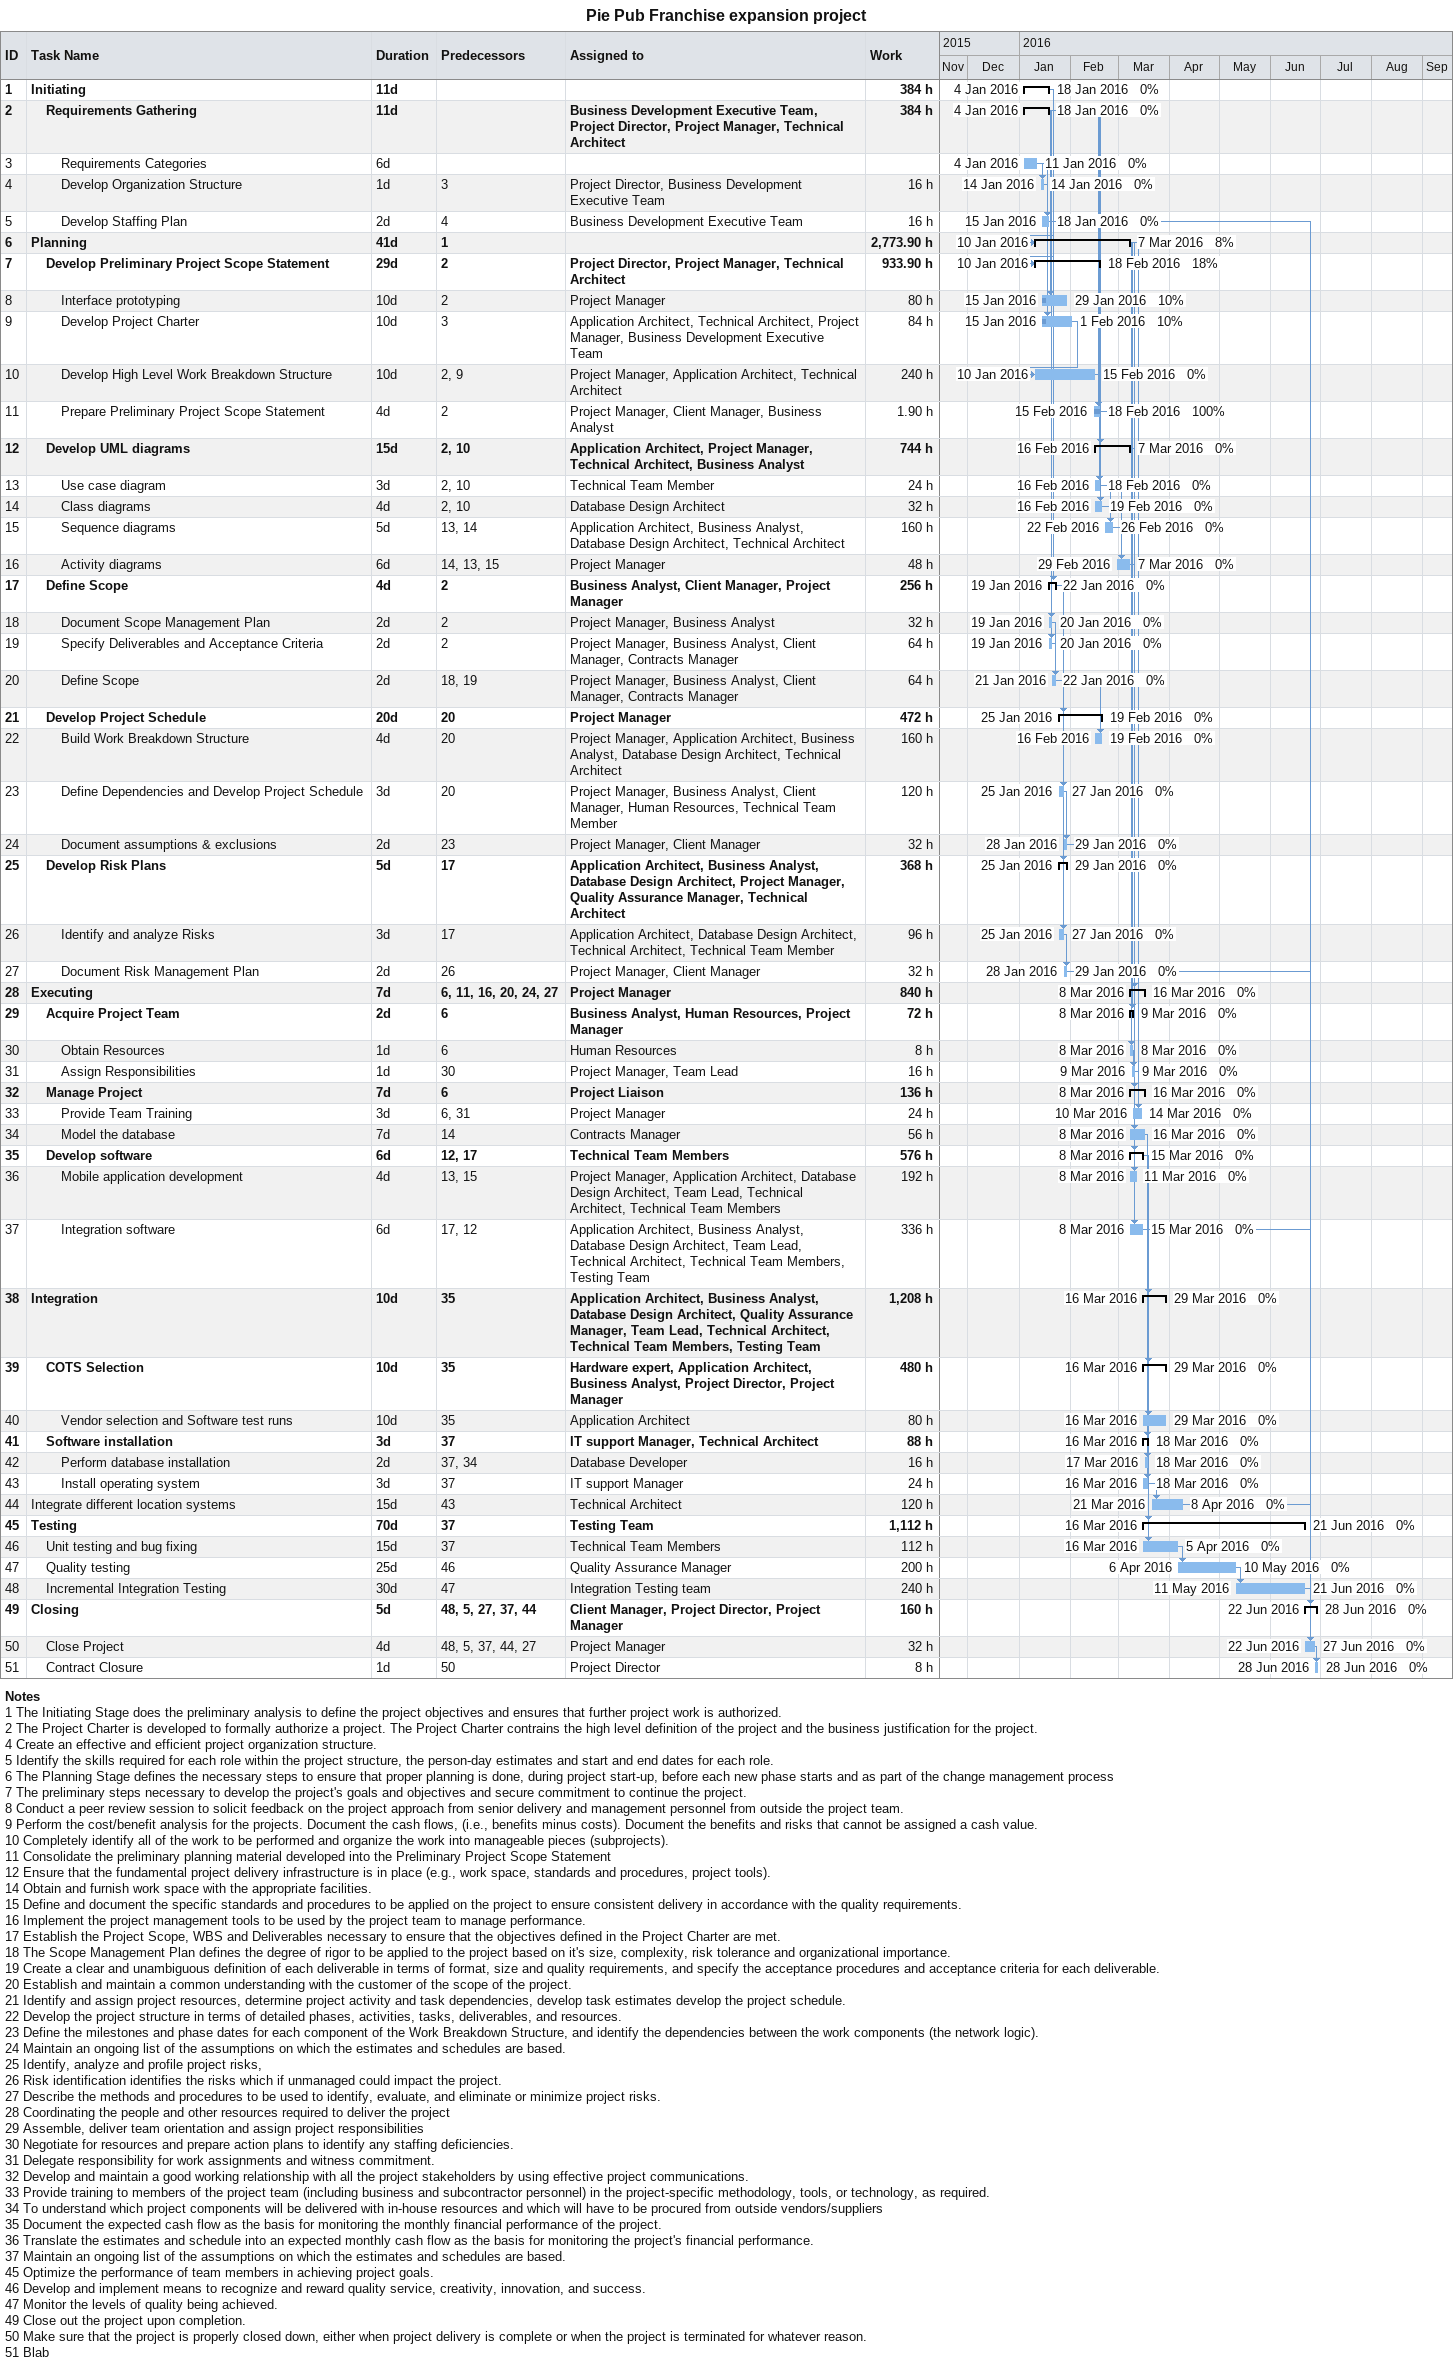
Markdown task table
Pie Pub Franchise expansion project

| ID | Level | Task | Duration | Start | Finish | Predecessors | Resources | % complete | Work (h) |
|---|---|---|---|---|---|---|---|---|---|
| 1 | 1 | **Initiating** | 11d | 2016-01-04 | 2016-01-18 |  |  | 0 | 384 |
| 2 | 2 | **Requirements Gathering** | 11d | 2016-01-04 | 2016-01-18 |  | Business Development Executive Team, Project Director, Project Manager, Technical Architect | 0 | 384 |
| 3 | 3 | Requirements Categories | 6d | 2016-01-04 | 2016-01-11 |  |  | 0 |  |
| 4 | 3 | Develop Organization Structure | 1d | 2016-01-14 | 2016-01-14 | 3 | Project Director, Business Development Executive Team | 0 | 16 |
| 5 | 3 | Develop Staffing Plan | 2d | 2016-01-15 | 2016-01-18 | 4 | Business Development Executive Team | 0 | 16 |
| 6 | 1 | **Planning** | 41d | 2016-01-10 | 2016-03-07 | 1 |  | 8 | 2773.90 |
| 7 | 2 | **Develop Preliminary Project Scope Statement** | 29d | 2016-01-10 | 2016-02-18 | 2 | Project Director, Project Manager, Technical Architect | 18 | 933.90 |
| 8 | 3 | Interface prototyping | 10d | 2016-01-15 | 2016-01-29 | 2 | Project Manager | 10 | 80 |
| 9 | 3 | Develop Project Charter | 10d | 2016-01-15 | 2016-02-01 | 3 | Application Architect, Technical Architect, Project Manager, Business Development Executive Team | 10 | 84 |
| 10 | 3 | Develop High Level Work Breakdown Structure | 10d | 2016-01-10 | 2016-02-15 | 2, 9 | Project Manager, Application Architect, Technical Architect | 0 | 240 |
| 11 | 3 | Prepare Preliminary Project Scope Statement | 4d | 2016-02-15 | 2016-02-18 | 2 | Project Manager, Client Manager, Business Analyst | 100 | 1.90 |
| 12 | 2 | **Develop UML diagrams** | 15d | 2016-02-16 | 2016-03-07 | 2, 10 | Application Architect, Project Manager, Technical Architect, Business Analyst | 0 | 744 |
| 13 | 3 | Use case diagram | 3d | 2016-02-16 | 2016-02-18 | 2, 10 | Technical Team Member | 0 | 24 |
| 14 | 3 | Class diagrams | 4d | 2016-02-16 | 2016-02-19 | 2, 10 | Database Design Architect | 0 | 32 |
| 15 | 3 | Sequence diagrams | 5d | 2016-02-22 | 2016-02-26 | 13, 14 | Application Architect, Business Analyst, Database Design Architect, Technical Architect | 0 | 160 |
| 16 | 3 | Activity diagrams | 6d | 2016-02-29 | 2016-03-07 | 14, 13, 15 | Project Manager | 0 | 48 |
| 17 | 2 | **Define Scope** | 4d | 2016-01-19 | 2016-01-22 | 2 | Business Analyst, Client Manager, Project Manager | 0 | 256 |
| 18 | 3 | Document Scope Management Plan | 2d | 2016-01-19 | 2016-01-20 | 2 | Project Manager, Business Analyst | 0 | 32 |
| 19 | 3 | Specify Deliverables and Acceptance Criteria | 2d | 2016-01-19 | 2016-01-20 | 2 | Project Manager, Business Analyst, Client Manager, Contracts Manager | 0 | 64 |
| 20 | 3 | Define Scope | 2d | 2016-01-21 | 2016-01-22 | 18, 19 | Project Manager, Business Analyst, Client Manager, Contracts Manager | 0 | 64 |
| 21 | 2 | **Develop Project Schedule** | 20d | 2016-01-25 | 2016-02-19 | 20 | Project Manager | 0 | 472 |
| 22 | 3 | Build Work Breakdown Structure | 4d | 2016-02-16 | 2016-02-19 | 20 | Project Manager, Application Architect, Business Analyst, Database Design Architect, Technical Architect | 0 | 160 |
| 23 | 3 | Define Dependencies and Develop Project Schedule | 3d | 2016-01-25 | 2016-01-27 | 20 | Project Manager, Business Analyst, Client Manager, Human Resources, Technical Team Member | 0 | 120 |
| 24 | 3 | Document assumptions & exclusions | 2d | 2016-01-28 | 2016-01-29 | 23 | Project Manager, Client Manager | 0 | 32 |
| 25 | 2 | **Develop Risk Plans** | 5d | 2016-01-25 | 2016-01-29 | 17 | Application Architect, Business Analyst, Database Design Architect, Project Manager, Quality Assurance Manager, Technical Architect | 0 | 368 |
| 26 | 3 | Identify and analyze Risks | 3d | 2016-01-25 | 2016-01-27 | 17 | Application Architect, Database Design Architect, Technical Architect, Technical Team Member | 0 | 96 |
| 27 | 3 | Document Risk Management Plan | 2d | 2016-01-28 | 2016-01-29 | 26 | Project Manager, Client Manager | 0 | 32 |
| 28 | 1 | **Executing** | 7d | 2016-03-08 | 2016-03-16 | 6, 11, 16, 20, 24, 27 | Project Manager | 0 | 840 |
| 29 | 2 | **Acquire Project Team** | 2d | 2016-03-08 | 2016-03-09 | 6 | Business Analyst, Human Resources, Project Manager | 0 | 72 |
| 30 | 3 | Obtain Resources | 1d | 2016-03-08 | 2016-03-08 | 6 | Human Resources | 0 | 8 |
| 31 | 3 | Assign Responsibilities | 1d | 2016-03-09 | 2016-03-09 | 30 | Project Manager, Team Lead | 0 | 16 |
| 32 | 2 | **Manage Project** | 7d | 2016-03-08 | 2016-03-16 | 6 | Project Liaison | 0 | 136 |
| 33 | 3 | Provide Team Training | 3d | 2016-03-10 | 2016-03-14 | 6, 31 | Project Manager | 0 | 24 |
| 34 | 3 | Model the database | 7d | 2016-03-08 | 2016-03-16 | 14 | Contracts Manager | 0 | 56 |
| 35 | 2 | **Develop software** | 6d | 2016-03-08 | 2016-03-15 | 12, 17 | Technical Team Members | 0 | 576 |
| 36 | 3 | Mobile application development | 4d | 2016-03-08 | 2016-03-11 | 13, 15 | Project Manager, Application Architect, Database Design Architect, Team Lead, Technical Architect, Technical Team Members | 0 | 192 |
| 37 | 3 | Integration software | 6d | 2016-03-08 | 2016-03-15 | 17, 12 | Application Architect, Business Analyst, Database Design Architect, Team Lead, Technical Architect, Technical Team Members, Testing Team | 0 | 336 |
| 38 | 1 | **Integration** | 10d | 2016-03-16 | 2016-03-29 | 35 | Application Architect, Business Analyst, Database Design Architect, Quality Assurance Manager, Team Lead, Technical Architect, Technical Team Members, Testing Team | 0 | 1208 |
| 39 | 2 | **COTS Selection** | 10d | 2016-03-16 | 2016-03-29 | 35 | Hardware expert, Application Architect, Business Analyst, Project Director, Project Manager | 0 | 480 |
| 40 | 3 | Vendor selection and Software test runs | 10d | 2016-03-16 | 2016-03-29 | 35 | Application Architect | 0 | 80 |
| 41 | 2 | **Software installation** | 3d | 2016-03-16 | 2016-03-18 | 37 | IT support Manager, Technical Architect | 0 | 88 |
| 42 | 3 | Perform database installation | 2d | 2016-03-17 | 2016-03-18 | 37, 34 | Database Developer | 0 | 16 |
| 43 | 3 | Install operating system | 3d | 2016-03-16 | 2016-03-18 | 37 | IT support Manager | 0 | 24 |
| 44 | 1 | Integrate different location systems | 15d | 2016-03-21 | 2016-04-08 | 43 | Technical Architect | 0 | 120 |
| 45 | 1 | **Testing** | 70d | 2016-03-16 | 2016-06-21 | 37 | Testing Team | 0 | 1112 |
| 46 | 2 | Unit testing and bug fixing | 15d | 2016-03-16 | 2016-04-05 | 37 | Technical Team Members | 0 | 112 |
| 47 | 2 | Quality testing | 25d | 2016-04-06 | 2016-05-10 | 46 | Quality Assurance Manager | 0 | 200 |
| 48 | 2 | Incremental Integration Testing | 30d | 2016-05-11 | 2016-06-21 | 47 | Integration Testing team | 0 | 240 |
| 49 | 1 | **Closing** | 5d | 2016-06-22 | 2016-06-28 | 48, 5, 27, 37, 44 | Client Manager, Project Director, Project Manager | 0 | 160 |
| 50 | 2 | Close Project | 4d | 2016-06-22 | 2016-06-27 | 48, 5, 37, 44, 27 | Project Manager | 0 | 32 |
| 51 | 2 | Contract Closure | 1d | 2016-06-28 | 2016-06-28 | 50 | Project Director | 0 | 8 |

Notes
- 1: The Initiating Stage does the preliminary analysis to define the project objectives and ensures that further project work is authorized.
- 2: The Project Charter is developed to formally authorize a project. The Project Charter contrains the high level definition of the project and the business justification for the project.
- 4: Create an effective and efficient project organization structure.
- 5: Identify the skills required for each role within the project structure, the person-day estimates and start and end dates for each role.
- 6: The Planning Stage defines the necessary steps to ensure that proper planning is done, during project start-up, before each new phase starts and as part of the change management process
- 7: The preliminary steps necessary to develop the project's goals and objectives and secure commitment to continue the project.
- 8: Conduct a peer review session to solicit feedback on the project approach from senior delivery and management personnel from outside the project team.
- 9: Perform the cost/benefit analysis for the projects. Document the cash flows, (i.e., benefits minus costs). Document the benefits and risks that cannot be assigned a cash value.
- 10: Completely identify all of the work to be performed and organize the work into manageable pieces (subprojects).
- 11: Consolidate the preliminary planning material developed into the Preliminary Project Scope Statement
- 12: Ensure that the fundamental project delivery infrastructure is in place (e.g., work space, standards and procedures, project tools).
- 14: Obtain and furnish work space with the appropriate facilities.
- 15: Define and document the specific standards and procedures to be applied on the project to ensure consistent delivery in accordance with the quality requirements.
- 16: Implement the project management tools to be used by the project team to manage performance.
- 17: Establish the Project Scope, WBS and Deliverables necessary to ensure that the objectives defined in the Project Charter are met.
- 18: The Scope Management Plan defines the degree of rigor to be applied to the project based on it's size, complexity, risk tolerance and organizational importance.
- 19: Create a clear and unambiguous definition of each deliverable in terms of format, size and quality requirements, and specify the acceptance procedures and acceptance criteria for each deliverable.
- 20: Establish and maintain a common understanding with the customer of the scope of the project.
- 21: Identify and assign project resources, determine project activity and task dependencies, develop task estimates develop the project schedule.
- 22: Develop the project structure in terms of detailed phases, activities, tasks, deliverables, and resources.
- 23: Define the milestones and phase dates for each component of the Work Breakdown Structure, and identify the dependencies between the work components (the network logic).
- 24: Maintain an ongoing list of the assumptions on which the estimates and schedules are based.
- 25: Identify, analyze and profile project risks,
- 26: Risk identification identifies the risks which if unmanaged could impact the project.
- 27: Describe the methods and procedures to be used to identify, evaluate, and eliminate or minimize project risks.
- 28: Coordinating the people and other resources required to deliver the project
- 29: Assemble, deliver team orientation and assign project responsibilities
- 30: Negotiate for resources and prepare action plans to identify any staffing deficiencies.
- 31: Delegate responsibility for work assignments and witness commitment.
- 32: Develop and maintain a good working relationship with all the project stakeholders by using effective project communications.
- 33: Provide training to members of the project team (including business and subcontractor personnel) in the project-specific methodology, tools, or technology, as required.
- 34: To understand which project components will be delivered with in-house resources and which will have to be procured from outside vendors/suppliers
- 35: Document the expected cash flow as the basis for monitoring the monthly financial performance of the project.
- 36: Translate the estimates and schedule into an expected monthly cash flow as the basis for monitoring the project's financial performance.
- 37: Maintain an ongoing list of the assumptions on which the estimates and schedules are based.
- 45: Optimize the performance of team members in achieving project goals.
- 46: Develop and implement means to recognize and reward quality service, creativity, innovation, and success.
- 47: Monitor the levels of quality being achieved.
- 49: Close out the project upon completion.
- 50: Make sure that the project is properly closed down, either when project delivery is complete or when the project is terminated for whatever reason.
- 51: Blab
